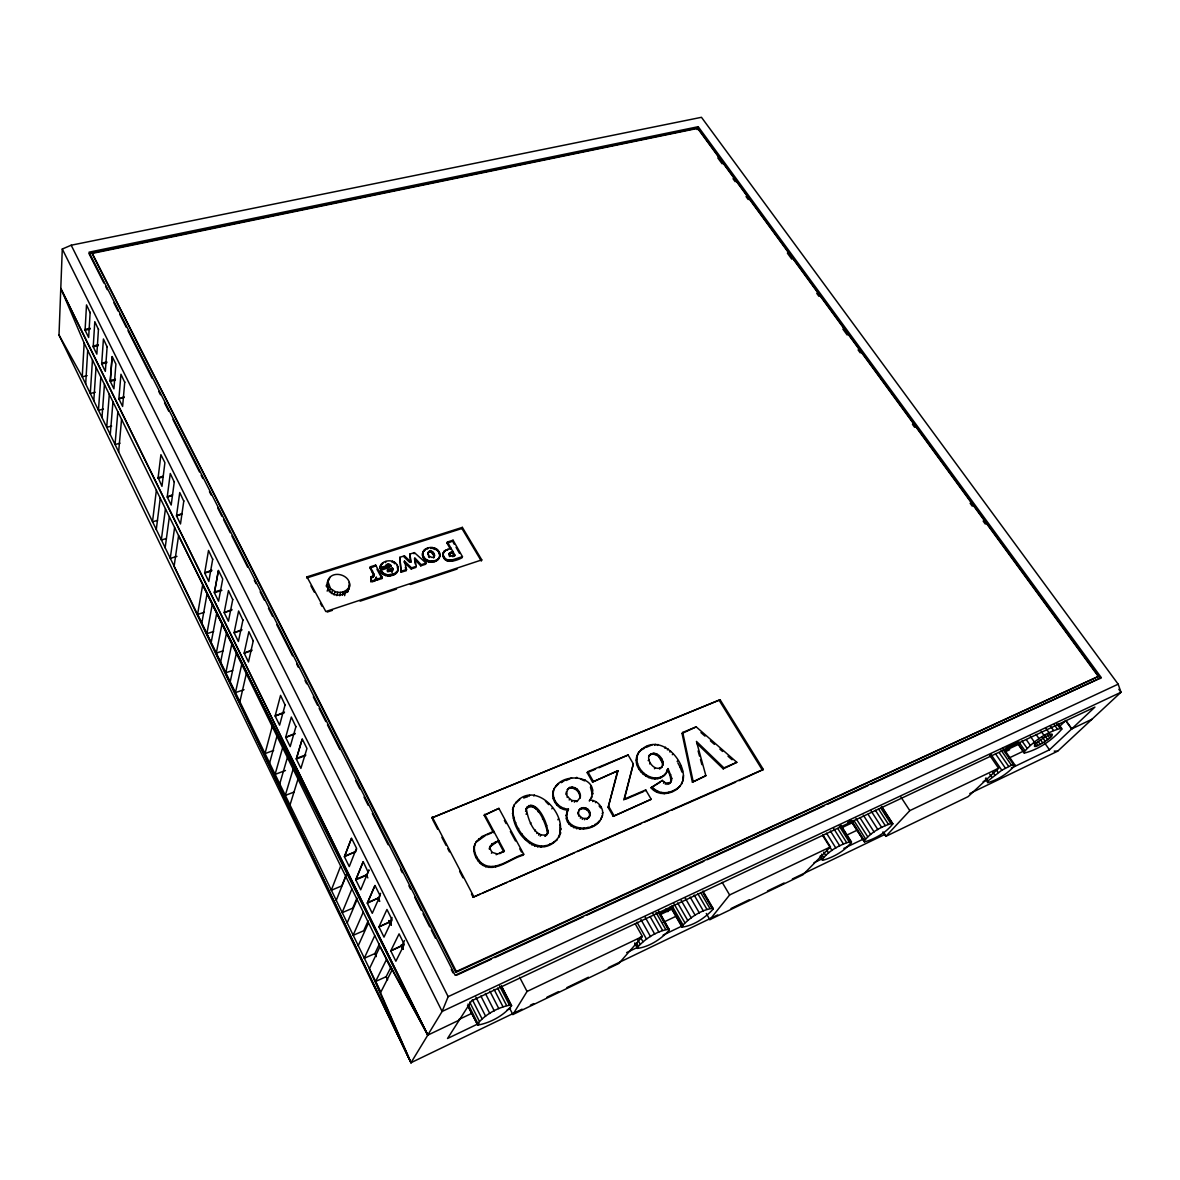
<?xml version="1.0" encoding="UTF-8"?>
<svg xmlns="http://www.w3.org/2000/svg" width="1180" height="1180" viewBox="0 0 1180 1180"><rect width="100%" height="100%" fill="white"/><g stroke="black" fill="none" stroke-linecap="round" stroke-linejoin="round"><path stroke-width="1.5" d="M372.747 576.519L372.393 577.639L373.588 576.356L373.367 574.601L369.989 567.934L370.343 566.798L375.653 565.102L382.335 577.389L381.966 578.51L377.025 580.132L375.933 578.111L374.783 581.047L370.889 581.696L371.081 576.651L373.573 576.017L373.957 574.453L370.343 566.798M442.854 555.382L444.152 551.237L450.908 548.11L450.48 549.231L447.014 543.139L447.441 542.004L453.061 540.204L462.457 556.65L462.014 557.771C456.601 560.707 444.595 564.792 442.854 555.382L443.267 553.169L442.854 554.29M513.566 806.043C532.578 774.788 573.274 817.637 556.635 840.116C535.204 861.695 506.559 826.885 514.097 805.085L512.474 809.569M556.635 840.116L557.211 839.187C536.62 859.497 511.84 830.012 512.99 808.595M387.04 570.913L392.202 569.232L392.498 571.076L392.571 568.111L391.981 572.034L392.571 568.111L387.409 569.778L389.297 571.459L392.365 570.899M547.579 832.962C546.178 824.687 536.915 798.963 525.823 809.17C535.558 795.04 550.441 826.782 547.107 834.393L548.139 832.018M569.144 788.432C574.852 786.544 580.693 792.591 579.734 798.255L580.324 797.297C581.283 791.633 575.442 785.57 569.719 787.473L567.329 789.774L569.719 787.473M439.875 555.706C440.642 545.898 423.841 544.378 422.47 553.936C421.673 563.804 438.473 565.338 439.875 555.706L439.093 558.081L439.447 556.827M438.414 559.217L438.842 558.096C434.048 563.878 422.293 560.987 422.868 552.8M397.793 570.456L397.291 565.279C393.737 557.963 380.108 560.058 379.783 568.509L385.196 567.27L387.335 564.247L389.754 564.394L391.362 565.854L390.978 566.99L388.176 565.22L385.683 566.194M391.362 565.854L380.83 569.262L380.462 570.397C383.471 580.545 402.395 575.648 397.291 565.279M566.282 791.957L566.179 794.642L567.904 788.801M522.106 1009.18L411.009 1062.693L59 335.017L62.289 249.024L71.183 245.219L701.466 117.307L1118.168 684.179L1121 692.247L1057.663 751.188L969.798 793.521M682.645 779.183L683.456 775.57C682.306 754.831 655.431 731.762 638.528 752.737C628.365 768.033 653.986 788.742 665.741 773.623L663.19 776.366M669.163 783.181L668.5 784.125L670.373 782.429L665.933 783.269L662.319 780.378L650.991 787.738C660.948 800.011 684.385 791.426 683.456 775.57M578.053 811.973L577.949 814.023L579.601 809.318C583.805 805.04 591.416 809.746 590.103 815.365L586.696 819.274L589.115 817.121L588.51 818.065M671.007 780.968L670.122 775.585L667.408 769.581L668.072 768.623L671.774 778.372L670.55 782.325L671.686 780.024M84.164 343.1L82.231 376.818L380.816 992.159L391.878 970.432L84.164 343.1L60.829 288.377L427.824 1035.067L411.009 1062.693L174.094 566.356L178.578 535.617L427.824 1035.067L386.509 959.473L375.624 981.45L411.009 1062.693L197.561 614.47L202.665 584.941L427.824 1035.067L380.004 946.611L369.34 968.883L411.009 1062.693M579.601 809.318L578.997 810.277C583.215 805.999 590.811 810.704 589.499 816.309L590.103 815.365M92.202 253.42L455.849 972.35L1098.315 676.465L697.646 128.384L92.202 253.42L456.35 971.494L455.849 972.35M90.152 312.228L88.662 337.495L85.078 330.238L86.509 304.897L90.123 312.671M85.683 383.928L87.704 350.327M92.453 360.003L90.3 393.471L95.211 392.262M98.486 329.043L96.834 354.148L93.22 346.802L94.798 321.639L98.456 329.471M93.795 400.669L96.037 367.305M100.831 377.084L98.456 410.316L103.397 409.077M107.144 346.478L105.345 371.39L101.687 363.971L103.427 338.985L107.115 346.905M101.982 417.587L104.445 384.474M115.345 380.078L110.242 381.332L112.144 356.522L115.906 364.089L113.929 388.825L110.242 381.332L112.1 356.95M559.512 836.178L558.937 837.107L560.279 833.729L560.028 826.693M109.297 394.356L106.702 427.322L111.658 426.054M553.509 790.998C551.679 799.996 559.335 809.038 568.465 809.111L567.875 810.055C557.344 810.217 548.877 797.547 554.497 788.24L552.948 791.957M110.271 434.668L112.956 401.805M117.853 411.805L115.035 444.521L119.991 443.208M124.756 381.907L122.617 406.451L118.885 398.884L120.95 374.252L124.726 382.335M118.634 451.94L121.555 419.343M375.8 579.454L376.287 576.976L377.025 580.132M545.44 835.396L544.88 836.325L546.783 834.57C534.334 838.67 527.312 817.843 526.354 808.197M156.365 490.334L152.5 521.826L157.53 520.38M158.15 477.605L161.97 486.337L164.905 462.693L160.908 454.654L158.046 478.387L163.238 476.956M156.276 529.599L160.244 498.24M602.449 815.454L600.664 819.274C606.535 811.442 599.101 800.025 589.897 800.04L589.307 800.999C604.544 777.089 563.155 769.567 553.922 789.213M663.853 775.408C650.18 784.936 630.253 765.717 639.162 751.763M165.436 508.831L161.321 540.012L166.365 538.537M174.316 481.617L171.189 505.055L167.221 497.001L170.274 473.49L174.257 482.015M165.141 547.874L169.359 516.825M174.611 527.549L170.245 558.405L176.971 556.385M183.829 500.763L180.496 523.964L176.499 515.837L179.744 492.532L183.77 501.161M348.572 589.44C355.136 575.501 330.43 567.521 327.406 582.315M347.953 591.829L349.339 584.852M349.206 582.463C352.525 596.431 330.666 600.119 327.553 586.976M212.754 558.966L208.816 581.445L204.671 573.038L208.521 550.441L212.695 559.35M489.715 846.96L489.331 849.143L491.942 843.966L498.786 840.617L489.715 846.96L490.231 846.016M201.795 623.232L207.046 593.865M221.914 590.354L214.377 592.729L218.433 570.383L222.725 578.997L218.566 601.225L214.377 592.729L218.359 570.766M346.905 592.36L348.749 587.124M212.253 604.499L206.869 633.69L213.669 631.477M211.161 642.54L216.678 613.526M221.958 624.279L216.294 653.115L223.108 650.844M344.634 595.664L345.607 590.752L347.481 589.13M232.799 599.278L228.433 621.24L224.185 612.641L228.463 590.561L232.726 599.661M220.631 662.069L226.427 633.409M231.767 644.295L225.808 672.762L232.652 670.447M601.284 818.345C594.042 835.204 558.465 831.472 567.875 810.055M599.189 821.413L599.794 820.484C590.31 834.319 559.409 828.596 568.465 809.111M242.992 619.795L238.404 641.492L234.112 632.79L238.611 610.975L242.918 620.178M230.203 681.819L236.295 653.514M449.433 553.154L449.02 554.275L452.81 551.444L449.433 553.154L449.654 556.488L449.27 553.907L450.849 555.824L454.905 555.131L447.441 542.004M342.525 595.192L343.247 591.873L345.607 590.752M241.694 664.532L235.44 692.63L244.024 689.666M253.317 640.563L248.493 661.98L244.157 653.174L248.877 631.639L253.228 640.932M822.032 859.896C828.478 850.765 840.042 844.556 850.765 841.532L851.473 841.989C844.91 851.06 833.508 857.226 822.799 860.309L820.1 856.783M239.879 701.79L246.266 673.869M523.743 854.276C510.881 857.418 494.169 873.819 480.865 862.551C476.248 857.771 472.782 850.633 475.068 843.966C471.794 850.677 475.57 858.538 480.363 863.48C493.653 874.734 510.35 858.347 523.197 855.205L523.743 854.276L498.904 808.389L484.154 815.233L493.55 832.77M339.766 595.738L340.578 592.404L343.247 591.873M623.822 799.996L633.336 763.888L628.129 754.994L587.773 771.676L587.168 772.649L592.537 782.03L618.025 770.673L592.537 782.03M633.336 763.888L624.441 799.037L645.74 789.936L651.198 799.273L613.216 816.339L608.143 807.444L617.405 771.646M608.143 807.444L618.025 770.673M462.353 527.372L306.947 576.873L306.653 578.008L461.926 528.507L462.353 527.372L481.779 559.895L481.322 561.016L461.926 528.507M272.167 726.688L264.999 753.607L273.642 750.421M326.152 586.15L328.63 579.424M285.162 704.622L279.616 725.154L275.117 716.024L280.56 695.359L285.058 704.976M269.586 763.077L276.917 736.35M336.875 595.635L337.775 592.301L340.578 592.404M282.566 747.899L275.073 774.39L285.471 770.496M295.988 726.408L290.192 746.63L285.649 737.397L291.327 717.042L295.885 726.762M279.719 783.977L287.36 757.663M305.561 755.569L296.298 759.02L302.242 738.99L306.947 748.474L300.9 768.372L296.298 759.02L302.139 739.329M293.097 769.345L285.265 795.423L294.204 792.001M334.029 594.897L335.046 591.593L330.474 588.54L328.011 581.711M289.97 805.114L297.95 779.242M863.878 841.443C870.471 832.549 881.637 826.236 892.272 823.301L892.862 823.788C886.18 832.623 875.162 838.877 864.542 841.886L850.323 820.085M372.216 572.049L372.585 570.928M375.299 566.238L375.653 565.102M370.889 581.696L371.081 576.651M373.367 574.601L373.721 573.48M373.205 577.153L373.573 576.017M373.588 575.575L373.957 574.453M373.588 576.356L373.942 575.221M372.497 581.74L376.169 578.318M373.809 581.504L374.178 580.383M374.783 581.047L375.137 579.911M375.432 580.398L375.8 579.262M381.022 564.527L380.24 566.503L383.294 562.55M379.783 568.509L380.152 567.374L385.565 566.135M381.214 564.94L381.582 563.804M381.951 564.291L382.32 563.155M380.757 570.928L380.83 569.262M382.173 573.052L381.125 569.793M385.58 562.595L385.949 561.459M382.954 573.893L382.541 571.917M386.258 565.707L386.627 564.571M383.795 574.572L383.323 572.757M386.966 565.382L387.335 564.247M388.176 565.22L388.559 564.084M385.609 575.56L385.993 574.424L384.164 573.451M389.385 565.53L389.754 564.394M387.954 571.99L388.323 570.855M390.197 566.09L390.58 564.955M387.645 576.047L388.028 574.911L394.754 573.524L397.793 570.574M392.114 562.329L392.498 561.193M388.766 576.091L389.149 574.97M331.462 593.57L332.554 590.31M393.973 563.244L394.356 562.108M389.99 575.988L390.374 574.867M392.512 570.264L392.881 569.129M394.843 563.878L395.226 562.742M392.733 575.324L393.102 574.203M420.744 565.854L425.715 564.232L426.127 563.111L414.416 552.624L409.799 554.113L411.215 562.255L404.43 555.839L399.814 557.329L401.141 572.256L406.141 570.619L406.54 569.498L404.475 561.09L411.584 567.846L416.26 566.326L414.755 557.801L421.157 564.733L420.744 565.854L414.357 558.922M394.371 574.66L394.754 573.524M395.713 573.834L396.097 572.698M397.542 567.801L397.911 566.68M396.716 572.846L397.1 571.725M397.822 569.158L398.206 568.023M397.409 571.71L398.176 569.335M404.43 555.839L404.047 556.975L409.681 562.314M404.475 561.09L404.091 562.226L411.186 568.981L415.862 567.447L416.26 566.326M401.141 572.256L399.814 557.329M409.799 554.113L410.537 561.754M414.018 553.759L414.416 552.624M411.186 568.981L411.584 567.846M667.408 769.581L666.449 772.354L668.072 768.623M422.47 553.936L423.237 551.562M422.44 555.22L422.838 554.084M422.838 552.697L423.93 550.426M423.517 551.562L424.933 549.452M422.72 556.532L423.119 555.411M426.246 548.626L424.52 550.588M423.34 557.904L423.738 556.783M424.107 559.069L424.505 557.933M427.485 549.113L427.898 547.977M425.021 560.058L425.434 558.922M428.222 552.432L427.839 554.718L428.709 551.606C431.821 549.305 435.818 554.143 434.093 557.137L434.505 554.851M427.809 553.567L428.709 551.606M426.098 560.884L426.496 559.748M428.311 552.742L429.608 551.09M430.582 548.538L430.995 547.417M329.323 591.755L330.474 588.54M429.196 552.225L430.715 550.957M427.322 561.547L427.721 560.412M432.057 548.611L432.47 547.476M428.251 553.597L429.417 557.535L428.473 556.223M434.093 555.986L431.438 552.402L431.851 551.267M433.901 547.771L433.488 548.907L435.096 549.541L435.509 548.405M428.974 562.093L429.387 560.957M432.529 553.214L432.942 552.078M430.744 562.285L431.157 561.164M433.502 554.541L433.916 553.42M433.606 557.993L434.505 556.016M436.482 550.411L436.895 549.29M432.603 562.152L433.016 561.031M437.647 551.532L438.06 550.396M434.55 561.665L434.963 560.544M439.004 551.753L439.196 554.231L439.624 553.11M436.143 561.016L436.571 559.895M437.441 560.205L437.854 559.069M439.491 555.544L439.904 554.423M443.562 552.151L443.149 553.287L444.152 551.237M443.739 552.358L445.067 550.426M443.134 556.532L443.267 554.246M446.291 549.703L444.639 551.547M443.695 557.742L443.547 555.397M447.412 550.234L447.84 549.113M444.447 558.863L444.123 556.621M445.303 559.792L444.86 557.742M453.061 540.204L452.633 541.325L454.344 544.319M446.276 560.5L445.73 558.656M449.521 554.689L449.654 556.488M447.353 561.016L447.781 559.895L451.63 560.102L462.457 556.65M452.81 551.444L449.698 553.597L451.439 551.901M448.533 561.311L448.961 560.19M449.831 561.385L450.259 560.264M451.202 561.223L451.63 560.102M452.869 556.783L453.297 555.662M452.692 560.839L453.12 559.718M344.649 856.12L355.578 851.65L344.413 856.724L351.522 838.198L356.507 848.213L349.265 866.592L344.413 856.724L351.404 838.523M477.118 1024.417C485.01 1014.284 498.402 1007.101 511.029 1004.918L511.589 1005.685C503.595 1015.729 490.378 1022.824 477.782 1025.125L467.531 1005.463M327.155 591.121L328.969 586.416M340.607 866.238L331.241 890.295L341.802 885.885L346.286 874.646M355.342 852.27L356.64 848.951M336.197 900.502L345.711 876.666M326.889 587.139L328.129 584.085M368.78 870.368L360.697 889.809L355.785 879.823L363.189 861.665L368.101 872.109M363.057 861.975L355.785 879.823L366.744 875.25L368.971 869.94M1118.168 684.179L448.149 996.658L442.117 1011.452L427.662 1035.199L60.741 288.554M351.832 889.13L342.112 912.686L352.687 908.187L356.965 898.069M328.748 580.236L329.913 577.418M347.112 923.025L357.009 899.691M697.115 129.594L697.646 128.384M103.914 283.082L88.957 253.523L697.705 127.912L698.221 126.703L1101.309 677.63L871.165 784.169M367.555 902.612L378.544 897.936L367.305 903.202L374.989 885.428L380.108 895.694L372.275 913.305L367.305 903.202L374.856 885.723M363.189 912.317L353.086 935.356L363.706 930.755L368.145 920.857M380.594 893.319L378.293 898.526L379.709 901.402L377.983 898.172M358.16 945.814L368.44 922.996M661.449 767.62L663.116 764.507C663.839 757.988 655.564 749.757 649.59 754.949L648.661 757C648.145 763.371 656.08 772.059 662.113 766.661L659.517 769.006L660.181 768.047M385.196 567.27L386.052 565.058M374.694 935.784L364.207 958.293L374.842 953.602L379.459 943.912M720.11 699.74L431.762 817.917L720.11 699.74L763.327 769.434L739.019 780.703M392.025 917.48L389.828 922.155L378.957 926.875L384.001 937.112L392.129 919.899L386.952 909.485L378.957 926.875L390.093 921.58L391.273 925.061M580.324 797.297L576.814 801.736M403.339 949.354L402.1 945.387L390.772 950.844L399.076 933.867L404.312 944.413L395.875 961.213L390.772 950.844L401.82 945.947L404.519 940.534M375.624 981.45L386.125 976.716L390.919 967.261M987.985 780.894L987.749 782.606C998.059 779.877 1008.118 773.328 1015.036 765.215L1011.467 765.245L1001.805 770.23L987.985 780.894L985.919 777.871M493.255 832.225L493.771 831.266L482 836.517L476.071 842.166L485.437 835.514M473.858 847.874L474.36 846.93M478.372 839.688L478.874 838.729M473.888 851.016L474.39 850.072M481.499 837.461L482 836.517M498.904 808.389L484.154 815.233M474.64 854.305L475.142 853.376M476.145 857.771L476.646 856.842M474.581 844.91L476.573 841.222M478.106 860.928L478.623 859.999M480.363 863.48L480.865 862.551M491.426 844.895L491.942 843.966M516.339 801.972L515.808 802.946L518.064 801.146M494.774 843.051L495.29 842.107M482.9 865.427L483.402 864.498M519.185 800.246L519.716 799.288M512.415 813.595L512.946 812.637M491.441 853.243L491.957 852.299L489.848 848.199M524.215 796.987L523.684 797.96L527.696 796.707M485.703 866.769L486.219 865.84M513.344 818.242L513.875 817.283M1024.299 753.091L1023.93 752.221C1033.429 741.084 1047.265 731.615 1061.528 728.237L1061.779 729.181C1052.177 740.229 1038.533 749.566 1024.299 753.091L1017.278 742.987M488.786 867.462L489.302 866.533M496.161 854.704L504.347 850.972L484.656 814.274M529.038 796.294L529.584 795.32M471.44 893.998L473.121 897.228L763.327 769.434M515.247 823.522L515.778 822.563M492.104 867.462L492.621 866.548M500.261 852.712L499.745 853.642L504.347 850.972M526.796 807.518L527.342 806.56M533.803 795.984L534.348 795.01M525.557 811.398L526.088 810.439M528.389 806.456L528.935 805.498M529.85 806.088L530.395 805.129M495.659 866.798L496.19 865.869M526.074 814.259L526.619 813.3M518.138 829.422L518.669 828.478M531.354 806.176L531.9 805.217M532.903 806.737L533.463 805.778M499.45 865.442L499.981 864.527M534.51 807.769L535.056 806.81M521.413 834.732L521.958 833.788M536.222 809.392L536.782 808.448M530.38 823.596L530.926 822.652M538.124 811.796L538.685 810.837M556.208 785.851L555.647 786.824L558.701 783.668M525.218 839.57L525.764 838.626M552.683 795.231L553.258 794.258M561.769 781.706L561.208 782.679L565.264 780.039M549.216 803.639L548.656 804.598L545.455 801.205M553.228 798.713L553.789 797.754M534.909 831.015L535.469 830.071M542.505 818.89L543.066 817.947M529.51 843.553L530.071 842.623M554.644 802.105L555.22 801.146M536.856 833.493L537.416 832.549M551.842 808.831L552.402 807.872M637.584 948.381L637.362 947.511C645.283 938.543 657.157 930.784 669.06 929.235L669.207 930.15C661.213 939.073 649.487 946.714 637.584 948.381L635.017 943.779M531.856 844.983L532.416 844.054M571.622 777.93L566.282 780.481M538.596 835.145L539.142 834.216M556.931 805.247L557.506 804.288M540.204 836.163L540.764 835.219M546.148 826.251L546.709 825.307M534.555 846.163L535.115 845.219M576.209 778.284L576.784 777.31M571.533 788.004L572.123 787.045M559.954 807.71L560.529 806.751M537.593 846.901L538.154 845.971M567.241 797.473L566.769 793.668M547.609 831.221L548.169 830.278M574.203 788.609L574.793 787.65M563.612 809.362L564.188 808.403M569.173 799.966L569.763 799.008L567.816 796.515M540.986 847.078L541.546 846.149M557.845 819.775L558.42 818.832M576.71 790.187L577.3 789.213M571.695 801.559L572.285 800.601L577.404 800.778M665.077 774.582L667.113 771.396M585.074 779.862L584.484 780.836L580.56 778.992M544.791 846.488L545.367 845.558M578.657 792.65L579.247 791.692M566.562 812.917L567.152 811.973M559.763 825.144L560.338 824.201M566.017 815.542L566.606 814.598M574.38 802.179L574.97 801.22M549.098 844.983L549.674 844.054M509.568 1008.118L512.887 1014.535L527.047 991.466L642.363 936.507L635.341 923.984M579.793 795.586L580.383 794.627M566.282 818.817L566.857 817.873M560.574 829.791L561.149 828.847M553.361 842.741L553.936 841.812M560.279 833.729L560.854 832.785M567.492 821.944L568.082 821M591.047 786.234L590.443 787.193L592.404 794.494L593.009 793.535M569.158 824.333L569.748 823.389M592.036 790.954L592.64 789.995M580.707 809.111L581.312 808.167M571.238 826.28L571.828 825.336M583.038 808.565L583.628 807.607M578.76 816.191L578.539 813.064M591.519 797.842L592.109 796.884M585.28 808.919L585.885 807.976M573.716 827.77L574.306 826.826M580.295 818.138L580.885 817.194L579.351 815.247M587.271 810.114L587.876 809.156M592.685 801.589L593.289 800.63M582.286 819.363L582.891 818.419L587.301 818.345M576.592 828.817L577.197 827.873M588.805 812.047L589.41 811.102M584.513 819.775L585.103 818.832M595.413 802.68L596.018 801.736M579.852 829.289L580.442 828.345M589.617 814.244L590.221 813.3M628.129 754.994L598.939 767.782M583.436 829.083L584.041 828.139M682.04 927.141L681.937 926.226C689.813 917.568 701.348 909.662 713.015 908.29L713.045 909.249C705.094 917.848 693.707 925.636 682.04 927.141L670.284 906.609M587.345 828.198L587.95 827.254M601.21 806.973L600.591 807.917L599.086 805.911M636.743 756.218L637.377 755.244M591.593 826.634L592.198 825.69M638.528 752.737L642.259 748.813M636.226 760.259L636.846 759.301M594.646 825.1L595.251 824.156M602.198 813.551L602.818 812.607M646.729 746.409L646.094 747.383L652.643 744.639M597.183 823.36L597.788 822.416M636.92 764.566L637.554 763.593M638.808 768.844L639.442 767.87M654.738 745.332L655.387 744.359M649.59 754.949L648.941 755.923L651.404 753.637M657.319 745.436L657.968 744.462M640.828 771.764L641.463 770.791M648.174 760.658L648.823 759.684M650.755 754.61L653.956 753.194M613.216 816.339L651.198 799.273M649.62 763.917L650.254 762.944M643.159 774.198L643.808 773.239M653.307 754.168L656.065 754.846L656.714 753.873M663.116 764.507L662.452 765.481L662.349 762.737L658.72 756.646L659.369 755.672M645.814 776.175L646.463 775.216M664.856 748.164L665.505 747.191M654.457 768.77L655.106 767.811M667.379 749.875L668.042 748.902M648.808 777.65L649.457 776.691M660.962 759.551L661.626 758.578M662.349 762.737L662.998 761.764M736.836 762.324L723.93 767.9L696.451 741.409L705.876 775.688L692.395 782.163L682.055 733.429L682.719 732.441L696.2 726.865L736.836 762.324L723.222 768.844L697.07 743.636M669.886 752.029L670.55 751.055M651.906 778.594L652.555 777.635M645.091 790.895L645.74 789.936M654.915 778.933L655.564 777.974M672.335 754.699L672.998 753.725M657.835 778.653L658.484 777.694M660.653 777.767L661.316 776.809M696.2 726.865L682.055 733.429M654.089 790.408L654.753 789.464L651.64 786.78M661.655 781.322L662.319 780.378M677.128 761.543L677.792 760.569M663.529 783.21L664.193 782.252M657.319 792.311L657.983 791.352C665.49 794.686 674.429 791.485 680.078 786.042L679.4 786.986M670.122 775.585L670.786 774.626M665.269 784.213L665.933 783.269M660.667 793.417L661.331 792.473M666.907 784.479L667.57 783.535M671.11 779.316L671.774 778.372M682.615 771.086L681.937 772.044L680.049 767.044L680.727 766.086M664.193 793.757L664.856 792.812M668.131 793.181L668.795 792.237M672.748 791.573L673.426 790.615M683.25 779.552L681.421 783.977L682.099 783.033M676.509 789.509L677.187 788.565M692.395 782.163L705.876 775.688M723.222 768.844L723.93 767.9M546.222 835.514L547.682 833.449M669.709 783.373L671.214 781.367M706.289 913.482L709.859 919.633L729.624 894.956L830.425 846.901L822.903 834.865M642.363 936.507L618.895 963.44L512.887 1014.535M882.95 831.9L885.811 836.369L909.81 810.631L998.575 768.269L989.607 755.156M1051.439 736.497C1056.734 728.724 1036.615 742.132 1035.258 744.182C1030.214 751.837 1050.023 738.503 1051.439 736.497L1049.344 733.532M830.425 846.901L802.931 874.778L709.859 919.633M1059.315 726.659L1065.835 720.449L1071.794 728.827M1011.319 768.092L1049.463 749.802L1094.922 707.086L471.572 1000.832L447.53 1038.488L479.036 1023.385M998.575 768.269L968.072 796.662L885.811 836.369M650.991 787.738L660.136 782.237M434.019 556.857L432.027 557.506L429.83 556.4M641.625 749.787L644.605 748.194M530.395 1005.183L533.714 1003.59M546.974 997.203L558.582 991.613M566.872 987.616L588.422 977.232M608.32 967.644L717.764 914.928M731.025 908.541L749.256 899.75M767.502 890.974L784.081 882.979M792.37 878.982L885.221 834.26M507.223 1009.859L510.542 1008.266M626.624 952.599L638.233 947.038M663.101 935.106L682.999 925.562M813.994 862.727L822.283 858.76L820.336 855.751M843.848 848.42L863.745 838.877M983.132 781.617L986.451 780.024M458.696 1019.579L471.985 1013.266M663.101 922.421L676.391 916.108M845.913 835.543L857.536 830.012M1008.767 758.135L1023.724 751.026M427.662 1035.199L459.315 1020.081M1092.075 719.195L1071.617 728.96L1065.658 720.597M660.844 914.338L672.084 909.043M1005.286 751.808L1009.667 749.728M847.801 822.401L851.134 820.838M1005.95 747.943L1017.603 742.456M659.384 913.748L672.733 907.464M841.134 828.021L852.801 822.519M1004.534 750.937L1019.55 743.857M1101.309 677.63L455.126 975.27L89.031 252.181L698.221 126.703M456.291 975.344L491.426 959.148M494.759 957.614L583.422 916.757M586.77 915.208L703.87 861.253M707.218 859.704L824.319 805.748M827.667 804.214L867.816 785.703M456.35 971.494L1098.315 676.465M473.121 897.228L479.847 894.278M483.225 892.803L506.781 882.478M510.144 881.003L574.1 852.978M577.463 851.503L641.419 823.478M644.782 822.003L668.337 811.678M671.7 810.203L735.656 782.178M625.459 799.288L643.454 791.588M487.001 834.85L491.691 832.874M356.036 879.218L366.995 874.646M587.168 772.649L595.576 769.168M296.505 758.356L305.768 754.905M295.074 733.355L285.649 737.397L294.882 734.019M284.513 712.056L275.117 716.024L284.321 712.735M251.93 649.915L244.157 653.174L251.768 650.623M481.779 559.895L325.813 611.52L306.947 576.873M327.214 612.066L332.406 610.34M360.121 601.166L396.48 589.115M410.33 584.528L457.088 569.04M241.856 629.574L234.112 632.79L241.694 630.297M451.011 553.022L452.382 552.579M377.394 578.997L382.335 577.389M401.525 571.135L406.54 569.498M421.157 564.733L426.127 563.111M380.462 570.397L389.223 567.55M369.989 567.934L373.971 566.666M447.014 543.139L451.232 541.782M231.9 609.485L224.185 612.641L231.752 610.207M197.561 614.47L204.346 612.302M214.509 591.991L220.557 590.089M211.825 570.132L204.671 573.038L211.692 570.869M181.823 513.551L176.499 515.837L181.72 514.332M172.531 494.759L167.221 497.001L172.428 495.541M157.737 477.723L163.341 476.174M451.896 555.957L454.905 555.131L454.477 556.267L451.984 551.886M124.077 396.79L118.885 398.884L124.003 397.601M110.301 380.506L115.419 379.267M87.128 375.624L82.231 376.818L59 335.017M106.849 361.935L101.746 363.145L101.687 363.971L106.775 362.762M98.368 344.781L93.279 345.976L93.22 346.802L98.309 345.622M90.196 328.247L85.137 329.397L85.078 330.238L90.152 329.087M1054.242 751.1L1057.663 751.188M371.257 580.56L372.865 580.619M496.677 853.774L491.957 852.299M385.993 574.424L388.028 574.911M335.046 591.593L337.775 592.301M430.302 552.093L431.438 552.402M446.689 559.379L447.781 559.895M654.753 789.464L657.983 791.352M580.885 817.194L582.891 818.419M569.763 799.008L572.285 800.601M656.065 754.846L658.72 756.646M700.935 732.574L704.991 736.128M710.404 740.848L714.461 744.388M719.874 749.108L722.588 751.468M728.001 756.203L732.057 759.743M1118.817 689.282L1121 692.247L442.117 1011.452L62.289 249.024M697.705 127.912L1100.35 678.559M717.779 157.869L722.13 163.828M733.016 178.711L735.184 181.691M746.055 196.573L748.238 199.553M787.385 253.14L791.736 259.099M816.752 293.333L818.935 296.313M842.859 329.058L847.211 335.017M858.081 349.9L860.264 352.879M912.465 424.328L914.633 427.308M970.108 503.226L972.276 506.205M983.147 521.088L985.33 524.067M1058.445 723.915L1061.528 728.237M1058.711 724.874L1061.779 729.181M1056.911 723.812L1059.994 728.149M1054.197 724.564L1057.28 728.916M1050.466 726.143L1053.548 730.494M1045.996 728.429L1049.079 732.795M1047.663 735.007L1049.743 737.972M1044.506 735.155L1047.634 739.595M1041.099 731.261L1044.167 735.627M1042.102 736.836L1045.229 741.276M1044.639 742.928L1049.463 749.802M1040.627 739.919L1042.707 742.884M1036.099 734.447L1039.167 738.827M1038.149 741.365L1040.214 744.329M1035.878 742.53L1037.958 745.495M1030.347 736.305L1034.432 742.132M1033.975 743.341L1036.04 746.306M1026.216 739.521L1030.288 745.347M1021.954 740.952L1027.028 748.223M1018.797 741.866L1024.86 750.569M1016.894 742.087L1023.93 752.221M1003.28 748.017L1015.036 765.215M1003.103 749.507L1013.532 764.625M1001.024 750.097L1011.467 765.245M999.283 752.796L1008.694 766.454M995.507 753.755L1005.39 768.15M990.935 754.374L1001.805 770.23M996.097 769.493L998.177 772.546M992.69 771.882L994.769 774.921M989.725 774.183L991.805 777.222M985.344 779.021L987.749 782.606M900.856 796.928L909.81 810.631M882.08 807.105L892.862 823.788M881.475 806.574L892.272 823.301M884.646 812.769L888.555 818.832M880.9 808.197L890.738 823.433M878.481 808.934L888.334 824.215M875.398 810.262L885.236 825.558M870.84 810.542L881.667 827.401M868.038 814.259L877.861 829.599M863.303 815.129L874.1 832.003M859.866 817.578L870.634 834.452M855.987 818.374L867.698 836.767M853.819 820.41L865.515 838.788M851.577 820.513L864.202 840.381M851.001 820.587L864.542 841.886M840.721 824.967L851.473 841.989M840.971 826.029L850.765 841.532M844.334 832.254L847.269 836.886M849.217 839.968L851.163 843.051M839.305 826.177L849.113 841.709M837.756 828.508L846.591 842.535M833.567 828.316L843.39 843.921M830.396 830.971L839.717 845.809M826.546 833.183L835.853 848.051M822.74 835.617L832.033 850.485M826.693 849.984L828.552 852.963M823.699 852.152L825.646 855.279M821.56 854.173L823.492 857.3M719.417 700.728L762.575 770.378M722.175 882.33L729.624 894.956M702.926 891.018L713.015 908.29M703.9 893.57L713.045 909.249M702.749 892.227L711.938 907.981M700.654 892.537L709.859 908.335M697.719 893.496L706.923 909.323M694.135 895.045L703.339 910.901M690.138 897.065L699.342 912.951M685.108 897.847L695.212 915.326M681.17 900.384L691.244 917.878M677.659 902.921L687.719 920.4M673.928 903.673L684.872 922.745M671.995 905.694L682.896 924.722M671.464 906.919L673.264 910.075M675.078 913.217L676.878 916.373M679.592 921.108L681.391 924.25M671.051 907.228L681.937 926.226M608.762 806.5L613.851 815.395M666.154 908.688L667.865 911.683M587.773 771.676L593.127 781.057M456.041 547.314L459.463 553.287M658.632 910.916L669.06 929.235M659.192 912.553L669.207 930.15M658.263 912.125L667.851 928.97M656.036 912.494L665.638 929.383M652.968 913.512L662.57 930.43M650.121 916.654L658.853 932.067M645.15 917.185L654.738 934.177M640.961 919.589L650.534 936.596M636.964 922.17L646.522 939.177M640.371 937.082L642.982 941.729M637.554 939.428L640.15 944.074M636.522 942.953L638.233 946.036M634.796 942.894L637.362 947.511M376.966 569.306L381.966 578.51M310.93 585.885L314.352 592.183M320.355 603.201L322.066 606.343M504.376 820.41L506.087 823.581M510.365 831.487L515.498 840.971M519.775 848.877L521.486 852.034M497.827 840.735L503.816 851.901M677.851 762.914L680.049 767.044M519.643 977.291L527.047 991.466M432.204 816.958L473.637 896.328M432.603 819.54L437.662 829.245M441.88 837.343L446.114 845.44M447.795 848.671L449.492 851.916M459.61 871.327L462.988 877.802M501.441 986.038L511.589 1005.685M501.308 986.111L511.029 1004.918M499.583 985.993L509.318 1004.844M497.65 988.132L506.574 1005.463M494.051 989.371L502.99 1006.746M489.862 991.185L498.801 1008.605M485.378 993.457L494.302 1010.906M480.88 996.038L489.789 1013.487M475.909 997.13L485.6 1016.187M472.369 999.755L482.03 1018.797M469.67 1002.115L479.316 1021.143M105.581 286.371L107.247 289.646M113.885 302.788L118.044 311.004M119.711 314.278L126.349 327.421M128.015 330.71L152.117 378.338M158.769 391.465L160.421 394.754M164.581 402.97L168.74 411.171M172.9 419.387L199.494 471.941M201.146 475.23L202.812 478.505M209.465 491.647L211.117 494.936M217.769 508.064L221.929 516.279M223.581 519.569L230.233 532.696M231.9 535.986L247.682 567.182M254.334 580.324L256.001 583.613M260.146 591.829L264.305 600.03M268.465 608.246L272.624 616.462M276.769 624.663L292.566 655.874M296.726 664.075L298.378 667.364M305.03 680.506L306.697 683.795M313.334 696.923L317.494 705.139M319.161 708.428L325.798 721.555M327.465 724.845L339.929 749.477M355.726 780.688L359.885 788.889M364.03 797.105L368.19 805.321M372.349 813.521L388.132 844.733M400.595 869.365L402.262 872.654M408.914 885.782L410.566 889.071M414.726 897.287L421.378 910.414M423.03 913.704L429.682 926.846M431.349 930.12L435.509 938.336M451.291 969.547L452.958 972.822M468.032 1004.062L477.635 1023.06M468.224 1006.216L477.782 1025.125M71.183 245.219L448.149 996.658M401.82 945.947L403.28 948.897M388.795 920.592L390.418 923.896M401.053 945.327L402.69 948.632M366.243 874.631L367.865 877.92M377.63 897.685L379.267 900.974M389.031 920.739L390.654 924.029M401.229 945.431L402.867 948.72M389.695 921.624L391.303 924.899M389.312 921.138L390.934 924.412M401.215 945.269L403.059 949M374.842 953.602L376.317 956.611M386.125 976.716L387.615 979.754M698.118 750.937L699.534 756.085M700.477 759.507L701.894 764.64M405.315 567.27L406.141 570.619M682.719 732.441L693.088 781.204M414.652 560.633L415.257 564.04"/></g></svg>
